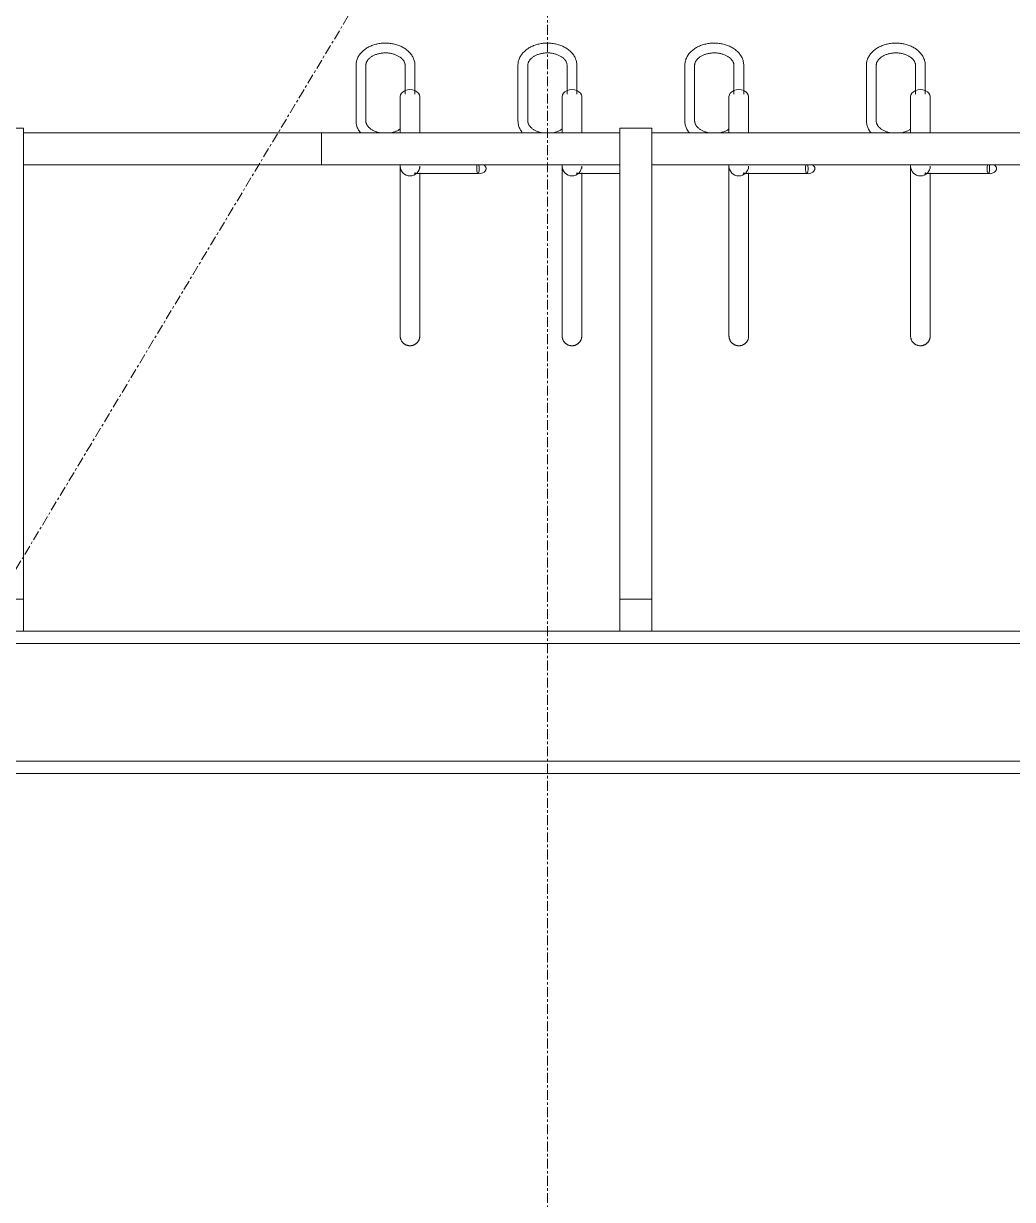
# Model space of a CAD drawing. Header units: inches. Extents: x 3268 to 7018, y 976 to 6708.
# Drawn here: x 4737.8 to 4788.2, y 3609.5 to 3669.3 of the extents above; entities that cross this region are included whole.
import ezdxf

# ---------------------------------------------------------------- set-up
doc = ezdxf.new("R2010")
doc.units = ezdxf.units.IN
doc.header["$MEASUREMENT"] = 0
doc.linetypes.add('Grid Line 1_2_', pattern=[0.875, 0.5, -0.125, 0.125, -0.125])
for name, color, linetype, lineweight in [('A-GENM', 13, 'Continuous', 9), ('A-WALL', 113, 'Continuous', 9), ('A-WALL-PATT', 111, 'Continuous', 15), ('I-WALL', 2, 'Continuous', 9), ('S-GRID', 1, 'Continuous', 9)]:
    doc.layers.add(name, color=color, linetype=linetype, lineweight=lineweight)
pattern_1 = [(0, (0, 0), (122.88, 30.72), [5.069, -87.091, 5.069, -87.091, -491.52]), (0, (0, 0), (122.88, 30.72), [-184.32, 5.069, -179.251, 5.069, -87.091, -215.04]), (0, (0, 0), (122.88, 30.72), [-460.8, 5.069, -56.371, 5.069, -148.531]), (120, (46.08, 15.36), (-88.0443, 91.0572), [5.069, -87.091, 5.069, -87.091, -491.52]), (120, (46.08, 15.36), (-88.0443, 91.0572), [-184.32, 5.069, -179.251, 5.069, -87.091, -215.04]), (120, (46.08, 15.36), (-88.0443, 91.0572), [-460.8, 5.069, -56.371, 5.069, -148.531]), (240, (61.44, 76.8), (-34.8357, -121.7772), [5.069, -87.091, 5.069, -87.091, -491.52]), (240, (61.44, 76.8), (-34.8357, -121.7772), [-184.32, 5.069, -179.251, 5.069, -87.091, -215.04]), (240, (61.44, 76.8), (-34.8357, -121.7772), [-460.8, 5.069, -56.371, 5.069, -148.531])]

# ---------------------------------------------------------------- blocks, each defined once
blk = doc.blocks.new('Bike File Wall - as Specified-6498784-Overall Retail Plan Opt 2')
at = {"layer": 'A-GENM'}
for p, q in [((4737.813, 3664.024), (4736.188, 3664.024)), ((4737.813, 3664.024), (4737.813, 3640.024)), ((4737.813, 3663.774), (4753, 3663.774)), ((4753, 3663.774), (4753, 3662.149)), ((4737.813, 3662.149), (4753, 3662.149)), ((4737.813, 3640.024), (4736.188, 3640.024)), ((4737.813, 3640.024), (4737.813, 3638.399)), ((4736.188, 3638.399), (4737.813, 3638.399))]:
    blk.add_line(p, q, dxfattribs=at)
blk = doc.blocks.new('Bike File Wall - as Specified-V152-Overall Retail Plan Opt 2')
at = {"layer": 'A-GENM'}
for p, q in [((4754.75, 3667.218), (4754.75, 3664.389)), ((4755.25, 3664.389), (4755.25, 3667.218)), ((4757.25, 3667.218), (4757.25, 3665.756)), ((4757.75, 3665.756), (4757.75, 3667.218)), ((4763, 3667.218), (4763, 3664.389)), ((4763.5, 3664.389), (4763.5, 3667.218)), ((4765.5, 3667.218), (4765.5, 3665.756)), ((4766, 3665.756), (4766, 3667.218)), ((4771.5, 3667.218), (4771.5, 3664.389)), ((4772, 3664.389), (4772, 3667.218)), ((4774, 3667.218), (4774, 3665.756)), ((4774.5, 3665.756), (4774.5, 3667.218)), ((4780.75, 3667.218), (4780.75, 3664.389)), ((4781.25, 3664.389), (4781.25, 3667.218)), ((4783.25, 3667.218), (4783.25, 3665.756)), ((4783.75, 3665.756), (4783.75, 3667.218)), ((4757, 3665.627), (4757, 3663.774)), ((4758, 3663.774), (4758, 3665.627)), ((4765.25, 3665.627), (4765.25, 3663.774)), ((4766.25, 3663.774), (4766.25, 3665.627)), ((4773.75, 3665.627), (4773.75, 3663.774)), ((4774.75, 3663.774), (4774.75, 3665.627)), ((4783, 3665.627), (4783, 3663.774)), ((4784, 3663.774), (4784, 3665.627)), ((4768.188, 3640.024), (4768.188, 3664.024)), ((4769.813, 3664.024), (4768.188, 3664.024)), ((4769.813, 3664.024), (4769.813, 3640.024)), ((4753, 3662.149), (4753, 3663.774)), ((4753, 3663.774), (4768.188, 3663.774)), ((4769.813, 3663.774), (4800.188, 3663.774)), ((4753, 3662.149), (4768.188, 3662.149)), ((4757, 3662.149), (4757, 3654.313)), ((4757.002, 3662.126), (4757.004, 3662.146)), ((4765.25, 3662.149), (4765.25, 3654.313)), ((4765.252, 3662.126), (4765.254, 3662.146)), ((4769.813, 3662.149), (4800.188, 3662.149)), ((4773.75, 3662.149), (4773.75, 3654.313)), ((4773.752, 3662.126), (4773.754, 3662.146)), ((4783, 3662.149), (4783, 3654.313)), ((4783.002, 3662.126), (4783.004, 3662.146)), ((4757.759, 3661.711), (4760.963, 3661.711)), ((4758, 3654.313), (4758, 3661.745)), ((4766.009, 3661.711), (4768.188, 3661.711)), ((4766.25, 3654.313), (4766.25, 3661.745)), ((4774.509, 3661.711), (4777.713, 3661.711)), ((4774.75, 3654.313), (4774.75, 3661.745)), ((4783.759, 3661.711), (4786.963, 3661.711)), ((4784, 3654.313), (4784, 3661.745)), ((4757, 3661.207), (4757, 3654.313)), ((4758, 3654.313), (4758, 3661.207)), ((4765.25, 3661.207), (4765.25, 3654.313)), ((4766.25, 3654.313), (4766.25, 3661.207)), ((4773.75, 3661.207), (4773.75, 3654.313)), ((4774.75, 3654.313), (4774.75, 3661.207)), ((4783, 3661.207), (4783, 3654.313)), ((4784, 3654.313), (4784, 3661.207)), ((4768.188, 3638.399), (4768.188, 3640.024)), ((4769.813, 3640.024), (4768.188, 3640.024)), ((4769.813, 3640.024), (4769.813, 3638.399)), ((4768.188, 3638.399), (4769.813, 3638.399))]:
    blk.add_line(p, q, dxfattribs=at)
at = {"layer": 'A-GENM', "flags": 128}
for points in [[(4757.75, 3667.218), (4757.749, 3667.267), (4757.745, 3667.317), (4757.738, 3667.366), (4757.728, 3667.414), (4757.716, 3667.462), (4757.701, 3667.51), (4757.683, 3667.556), (4757.663, 3667.602), (4757.641, 3667.647), (4757.616, 3667.69), (4757.589, 3667.733), (4757.56, 3667.774), (4757.529, 3667.814), (4757.496, 3667.853), (4757.462, 3667.891), (4757.425, 3667.927), (4757.387, 3667.962), (4757.347, 3667.995), (4757.306, 3668.027), (4757.263, 3668.058), (4757.219, 3668.087), (4757.173, 3668.115), (4757.126, 3668.141), (4757.078, 3668.166), (4757.029, 3668.189), (4756.979, 3668.211), (4756.928, 3668.231), (4756.876, 3668.25), (4756.823, 3668.267), (4756.77, 3668.283), (4756.715, 3668.297), (4756.66, 3668.309), (4756.605, 3668.32), (4756.549, 3668.329), (4756.493, 3668.337), (4756.437, 3668.343), (4756.38, 3668.348), (4756.323, 3668.35), (4756.266, 3668.352), (4756.209, 3668.351), (4756.152, 3668.349), (4756.095, 3668.346), (4756.038, 3668.34), (4755.982, 3668.334), (4755.926, 3668.325), (4755.87, 3668.315), (4755.815, 3668.304), (4755.76, 3668.29), (4755.706, 3668.276), (4755.653, 3668.259), (4755.601, 3668.242), (4755.549, 3668.222), (4755.499, 3668.201), (4755.449, 3668.179), (4755.4, 3668.155), (4755.353, 3668.129), (4755.307, 3668.102), (4755.262, 3668.074), (4755.218, 3668.044), (4755.176, 3668.013), (4755.135, 3667.98), (4755.096, 3667.946), (4755.059, 3667.91), (4755.023, 3667.874), (4754.989, 3667.835), (4754.957, 3667.796), (4754.927, 3667.755), (4754.899, 3667.713), (4754.873, 3667.67), (4754.849, 3667.626), (4754.828, 3667.581), (4754.809, 3667.535), (4754.793, 3667.488), (4754.779, 3667.44), (4754.768, 3667.392), (4754.759, 3667.343), (4754.754, 3667.294), (4754.751, 3667.245), (4754.75, 3667.218)], [(4766, 3667.218), (4765.999, 3667.267), (4765.995, 3667.317), (4765.988, 3667.366), (4765.978, 3667.414), (4765.966, 3667.462), (4765.951, 3667.51), (4765.933, 3667.556), (4765.913, 3667.602), (4765.891, 3667.647), (4765.866, 3667.69), (4765.839, 3667.733), (4765.81, 3667.774), (4765.779, 3667.814), (4765.746, 3667.853), (4765.712, 3667.891), (4765.675, 3667.927), (4765.637, 3667.962), (4765.597, 3667.995), (4765.556, 3668.027), (4765.513, 3668.058), (4765.469, 3668.087), (4765.423, 3668.115), (4765.376, 3668.141), (4765.328, 3668.166), (4765.279, 3668.189), (4765.229, 3668.211), (4765.178, 3668.231), (4765.126, 3668.25), (4765.073, 3668.267), (4765.02, 3668.283), (4764.965, 3668.297), (4764.91, 3668.309), (4764.855, 3668.32), (4764.799, 3668.329), (4764.743, 3668.337), (4764.687, 3668.343), (4764.63, 3668.348), (4764.573, 3668.35), (4764.516, 3668.352), (4764.459, 3668.351), (4764.402, 3668.349), (4764.345, 3668.346), (4764.288, 3668.34), (4764.232, 3668.334), (4764.176, 3668.325), (4764.12, 3668.315), (4764.065, 3668.304), (4764.01, 3668.29), (4763.956, 3668.276), (4763.903, 3668.259), (4763.851, 3668.242), (4763.799, 3668.222), (4763.749, 3668.201), (4763.699, 3668.179), (4763.65, 3668.155), (4763.603, 3668.129), (4763.557, 3668.102), (4763.512, 3668.074), (4763.468, 3668.044), (4763.426, 3668.013), (4763.385, 3667.98), (4763.346, 3667.946), (4763.309, 3667.91), (4763.273, 3667.874), (4763.239, 3667.835), (4763.207, 3667.796), (4763.177, 3667.755), (4763.149, 3667.713), (4763.123, 3667.67), (4763.099, 3667.626), (4763.078, 3667.581), (4763.059, 3667.535), (4763.043, 3667.488), (4763.029, 3667.44), (4763.018, 3667.392), (4763.009, 3667.343), (4763.004, 3667.294), (4763.001, 3667.245), (4763, 3667.218)], [(4774.5, 3667.218), (4774.499, 3667.267), (4774.495, 3667.317), (4774.488, 3667.366), (4774.478, 3667.414), (4774.466, 3667.462), (4774.451, 3667.51), (4774.433, 3667.556), (4774.413, 3667.602), (4774.391, 3667.647), (4774.366, 3667.69), (4774.339, 3667.733), (4774.31, 3667.774), (4774.279, 3667.814), (4774.246, 3667.853), (4774.212, 3667.891), (4774.175, 3667.927), (4774.137, 3667.962), (4774.097, 3667.995), (4774.056, 3668.027), (4774.013, 3668.058), (4773.969, 3668.087), (4773.923, 3668.115), (4773.876, 3668.141), (4773.828, 3668.166), (4773.779, 3668.189), (4773.729, 3668.211), (4773.678, 3668.231), (4773.626, 3668.25), (4773.573, 3668.267), (4773.52, 3668.283), (4773.465, 3668.297), (4773.41, 3668.309), (4773.355, 3668.32), (4773.299, 3668.329), (4773.243, 3668.337), (4773.187, 3668.343), (4773.13, 3668.348), (4773.073, 3668.35), (4773.016, 3668.352), (4772.959, 3668.351), (4772.902, 3668.349), (4772.845, 3668.346), (4772.788, 3668.34), (4772.732, 3668.334), (4772.676, 3668.325), (4772.62, 3668.315), (4772.565, 3668.304), (4772.51, 3668.29), (4772.456, 3668.276), (4772.403, 3668.259), (4772.351, 3668.242), (4772.299, 3668.222), (4772.249, 3668.201), (4772.199, 3668.179), (4772.15, 3668.155), (4772.103, 3668.129), (4772.057, 3668.102), (4772.012, 3668.074), (4771.968, 3668.044), (4771.926, 3668.013), (4771.885, 3667.98), (4771.846, 3667.946), (4771.809, 3667.91), (4771.773, 3667.874), (4771.739, 3667.835), (4771.707, 3667.796), (4771.677, 3667.755), (4771.649, 3667.713), (4771.623, 3667.67), (4771.599, 3667.626), (4771.578, 3667.581), (4771.559, 3667.535), (4771.543, 3667.488), (4771.529, 3667.44), (4771.518, 3667.392), (4771.509, 3667.343), (4771.504, 3667.294), (4771.501, 3667.245), (4771.5, 3667.218)], [(4783.75, 3667.218), (4783.749, 3667.267), (4783.745, 3667.317), (4783.738, 3667.366), (4783.728, 3667.414), (4783.716, 3667.462), (4783.701, 3667.51), (4783.683, 3667.556), (4783.663, 3667.602), (4783.641, 3667.647), (4783.616, 3667.69), (4783.589, 3667.733), (4783.56, 3667.774), (4783.529, 3667.814), (4783.496, 3667.853), (4783.462, 3667.891), (4783.425, 3667.927), (4783.387, 3667.962), (4783.347, 3667.995), (4783.306, 3668.027), (4783.263, 3668.058), (4783.219, 3668.087), (4783.173, 3668.115), (4783.126, 3668.141), (4783.078, 3668.166), (4783.029, 3668.189), (4782.979, 3668.211), (4782.928, 3668.231), (4782.876, 3668.25), (4782.823, 3668.267), (4782.77, 3668.283), (4782.715, 3668.297), (4782.66, 3668.309), (4782.605, 3668.32), (4782.549, 3668.329), (4782.493, 3668.337), (4782.437, 3668.343), (4782.38, 3668.348), (4782.323, 3668.35), (4782.266, 3668.352), (4782.209, 3668.351), (4782.152, 3668.349), (4782.095, 3668.346), (4782.038, 3668.34), (4781.982, 3668.334), (4781.926, 3668.325), (4781.87, 3668.315), (4781.815, 3668.304), (4781.76, 3668.29), (4781.706, 3668.276), (4781.653, 3668.259), (4781.601, 3668.242), (4781.549, 3668.222), (4781.499, 3668.201), (4781.449, 3668.179), (4781.4, 3668.155), (4781.353, 3668.129), (4781.307, 3668.102), (4781.262, 3668.074), (4781.218, 3668.044), (4781.176, 3668.013), (4781.135, 3667.98), (4781.096, 3667.946), (4781.059, 3667.91), (4781.023, 3667.874), (4780.989, 3667.835), (4780.957, 3667.796), (4780.927, 3667.755), (4780.899, 3667.713), (4780.873, 3667.67), (4780.849, 3667.626), (4780.828, 3667.581), (4780.809, 3667.535), (4780.793, 3667.488), (4780.779, 3667.44), (4780.768, 3667.392), (4780.759, 3667.343), (4780.754, 3667.294), (4780.751, 3667.245), (4780.75, 3667.218)], [(4755.25, 3667.218), (4755.251, 3667.239), (4755.253, 3667.26), (4755.256, 3667.282), (4755.26, 3667.303), (4755.266, 3667.325), (4755.272, 3667.346), (4755.281, 3667.368), (4755.29, 3667.39), (4755.301, 3667.412), (4755.314, 3667.434), (4755.328, 3667.456), (4755.343, 3667.478), (4755.36, 3667.5), (4755.378, 3667.521), (4755.398, 3667.543), (4755.42, 3667.564), (4755.443, 3667.585), (4755.467, 3667.606), (4755.494, 3667.626), (4755.521, 3667.646), (4755.55, 3667.665), (4755.58, 3667.683), (4755.612, 3667.701), (4755.644, 3667.718), (4755.678, 3667.734), (4755.713, 3667.749), (4755.75, 3667.763), (4755.787, 3667.777), (4755.825, 3667.789), (4755.864, 3667.801), (4755.903, 3667.811), (4755.944, 3667.82), (4755.985, 3667.828), (4756.026, 3667.835), (4756.068, 3667.841), (4756.11, 3667.845), (4756.153, 3667.849), (4756.196, 3667.851), (4756.239, 3667.852), (4756.282, 3667.851), (4756.325, 3667.85), (4756.367, 3667.847), (4756.41, 3667.843), (4756.452, 3667.838), (4756.494, 3667.832), (4756.535, 3667.824), (4756.576, 3667.816), (4756.616, 3667.806), (4756.655, 3667.795), (4756.694, 3667.784), (4756.731, 3667.771), (4756.768, 3667.757), (4756.804, 3667.742), (4756.838, 3667.727), (4756.872, 3667.71), (4756.904, 3667.693), (4756.935, 3667.675), (4756.964, 3667.656), (4756.993, 3667.637), (4757.019, 3667.617), (4757.045, 3667.597), (4757.069, 3667.576), (4757.091, 3667.555), (4757.112, 3667.533), (4757.131, 3667.511), (4757.149, 3667.49), (4757.165, 3667.468), (4757.18, 3667.446), (4757.193, 3667.424), (4757.205, 3667.402), (4757.215, 3667.38), (4757.224, 3667.358), (4757.232, 3667.336), (4757.238, 3667.315), (4757.243, 3667.293), (4757.246, 3667.272), (4757.249, 3667.25), (4757.25, 3667.229), (4757.25, 3667.218)], [(4763.5, 3667.218), (4763.501, 3667.239), (4763.503, 3667.26), (4763.506, 3667.282), (4763.51, 3667.303), (4763.516, 3667.325), (4763.522, 3667.346), (4763.531, 3667.368), (4763.54, 3667.39), (4763.551, 3667.412), (4763.564, 3667.434), (4763.578, 3667.456), (4763.593, 3667.478), (4763.61, 3667.5), (4763.628, 3667.521), (4763.648, 3667.543), (4763.67, 3667.564), (4763.693, 3667.585), (4763.717, 3667.606), (4763.744, 3667.626), (4763.771, 3667.646), (4763.8, 3667.665), (4763.83, 3667.683), (4763.862, 3667.701), (4763.894, 3667.718), (4763.928, 3667.734), (4763.963, 3667.749), (4764, 3667.763), (4764.037, 3667.777), (4764.075, 3667.789), (4764.114, 3667.801), (4764.153, 3667.811), (4764.194, 3667.82), (4764.235, 3667.828), (4764.276, 3667.835), (4764.318, 3667.841), (4764.36, 3667.845), (4764.403, 3667.849), (4764.446, 3667.851), (4764.489, 3667.852), (4764.532, 3667.851), (4764.575, 3667.85), (4764.617, 3667.847), (4764.66, 3667.843), (4764.702, 3667.838), (4764.744, 3667.832), (4764.785, 3667.824), (4764.826, 3667.816), (4764.866, 3667.806), (4764.905, 3667.795), (4764.944, 3667.784), (4764.981, 3667.771), (4765.018, 3667.757), (4765.054, 3667.742), (4765.088, 3667.727), (4765.122, 3667.71), (4765.154, 3667.693), (4765.185, 3667.675), (4765.214, 3667.656), (4765.243, 3667.637), (4765.269, 3667.617), (4765.295, 3667.597), (4765.319, 3667.576), (4765.341, 3667.555), (4765.362, 3667.533), (4765.381, 3667.511), (4765.399, 3667.49), (4765.415, 3667.468), (4765.43, 3667.446), (4765.443, 3667.424), (4765.455, 3667.402), (4765.465, 3667.38), (4765.474, 3667.358), (4765.482, 3667.336), (4765.488, 3667.315), (4765.493, 3667.293), (4765.496, 3667.272), (4765.499, 3667.25), (4765.5, 3667.229), (4765.5, 3667.218)], [(4772, 3667.218), (4772.001, 3667.239), (4772.003, 3667.26), (4772.006, 3667.282), (4772.01, 3667.303), (4772.016, 3667.325), (4772.022, 3667.346), (4772.031, 3667.368), (4772.04, 3667.39), (4772.051, 3667.412), (4772.064, 3667.434), (4772.078, 3667.456), (4772.093, 3667.478), (4772.11, 3667.5), (4772.128, 3667.521), (4772.148, 3667.543), (4772.17, 3667.564), (4772.193, 3667.585), (4772.217, 3667.606), (4772.244, 3667.626), (4772.271, 3667.646), (4772.3, 3667.665), (4772.33, 3667.683), (4772.362, 3667.701), (4772.394, 3667.718), (4772.428, 3667.734), (4772.463, 3667.749), (4772.5, 3667.763), (4772.537, 3667.777), (4772.575, 3667.789), (4772.614, 3667.801), (4772.653, 3667.811), (4772.694, 3667.82), (4772.735, 3667.828), (4772.776, 3667.835), (4772.818, 3667.841), (4772.86, 3667.845), (4772.903, 3667.849), (4772.946, 3667.851), (4772.989, 3667.852), (4773.032, 3667.851), (4773.075, 3667.85), (4773.117, 3667.847), (4773.16, 3667.843), (4773.202, 3667.838), (4773.244, 3667.832), (4773.285, 3667.824), (4773.326, 3667.816), (4773.366, 3667.806), (4773.405, 3667.795), (4773.444, 3667.784), (4773.481, 3667.771), (4773.518, 3667.757), (4773.554, 3667.742), (4773.588, 3667.727), (4773.622, 3667.71), (4773.654, 3667.693), (4773.685, 3667.675), (4773.714, 3667.656), (4773.743, 3667.637), (4773.769, 3667.617), (4773.795, 3667.597), (4773.819, 3667.576), (4773.841, 3667.555), (4773.862, 3667.533), (4773.881, 3667.511), (4773.899, 3667.49), (4773.915, 3667.468), (4773.93, 3667.446), (4773.943, 3667.424), (4773.955, 3667.402), (4773.965, 3667.38), (4773.974, 3667.358), (4773.982, 3667.336), (4773.988, 3667.315), (4773.993, 3667.293), (4773.996, 3667.272), (4773.999, 3667.25), (4774, 3667.229), (4774, 3667.218)], [(4781.25, 3667.218), (4781.251, 3667.239), (4781.253, 3667.26), (4781.256, 3667.282), (4781.26, 3667.303), (4781.266, 3667.325), (4781.272, 3667.346), (4781.281, 3667.368), (4781.29, 3667.39), (4781.301, 3667.412), (4781.314, 3667.434), (4781.328, 3667.456), (4781.343, 3667.478), (4781.36, 3667.5), (4781.378, 3667.521), (4781.398, 3667.543), (4781.42, 3667.564), (4781.443, 3667.585), (4781.467, 3667.606), (4781.494, 3667.626), (4781.521, 3667.646), (4781.55, 3667.665), (4781.58, 3667.683), (4781.612, 3667.701), (4781.644, 3667.718), (4781.678, 3667.734), (4781.713, 3667.749), (4781.75, 3667.763), (4781.787, 3667.777), (4781.825, 3667.789), (4781.864, 3667.801), (4781.903, 3667.811), (4781.944, 3667.82), (4781.985, 3667.828), (4782.026, 3667.835), (4782.068, 3667.841), (4782.11, 3667.845), (4782.153, 3667.849), (4782.196, 3667.851), (4782.239, 3667.852), (4782.282, 3667.851), (4782.325, 3667.85), (4782.367, 3667.847), (4782.41, 3667.843), (4782.452, 3667.838), (4782.494, 3667.832), (4782.535, 3667.824), (4782.576, 3667.816), (4782.616, 3667.806), (4782.655, 3667.795), (4782.694, 3667.784), (4782.731, 3667.771), (4782.768, 3667.757), (4782.804, 3667.742), (4782.838, 3667.727), (4782.872, 3667.71), (4782.904, 3667.693), (4782.935, 3667.675), (4782.964, 3667.656), (4782.993, 3667.637), (4783.019, 3667.617), (4783.045, 3667.597), (4783.069, 3667.576), (4783.091, 3667.555), (4783.112, 3667.533), (4783.131, 3667.511), (4783.149, 3667.49), (4783.165, 3667.468), (4783.18, 3667.446), (4783.193, 3667.424), (4783.205, 3667.402), (4783.215, 3667.38), (4783.224, 3667.358), (4783.232, 3667.336), (4783.238, 3667.315), (4783.243, 3667.293), (4783.246, 3667.272), (4783.249, 3667.25), (4783.25, 3667.229), (4783.25, 3667.218)], [(4754.75, 3664.389), (4754.752, 3664.34), (4754.756, 3664.291), (4754.763, 3664.242), (4754.773, 3664.193), (4754.785, 3664.145), (4754.8, 3664.098), (4754.817, 3664.051), (4754.837, 3664.005), (4754.86, 3663.961), (4754.884, 3663.917), (4754.911, 3663.874), (4754.94, 3663.833), (4754.971, 3663.793)], [(4756.007, 3663.775), (4755.966, 3663.783), (4755.925, 3663.791), (4755.885, 3663.801), (4755.846, 3663.812), (4755.807, 3663.824), (4755.769, 3663.836), (4755.733, 3663.85), (4755.697, 3663.865), (4755.663, 3663.881), (4755.629, 3663.897), (4755.597, 3663.914), (4755.566, 3663.932), (4755.536, 3663.951), (4755.508, 3663.97), (4755.481, 3663.99), (4755.456, 3664.011), (4755.432, 3664.031), (4755.41, 3664.053), (4755.389, 3664.074), (4755.37, 3664.096), (4755.352, 3664.118), (4755.336, 3664.14), (4755.321, 3664.162), (4755.308, 3664.184), (4755.296, 3664.206), (4755.286, 3664.228), (4755.277, 3664.249), (4755.269, 3664.271), (4755.263, 3664.293), (4755.258, 3664.314), (4755.254, 3664.335), (4755.252, 3664.357), (4755.251, 3664.378), (4755.25, 3664.389)], [(4757.007, 3663.981), (4756.98, 3663.961), (4756.951, 3663.942), (4756.921, 3663.924), (4756.889, 3663.906), (4756.856, 3663.889), (4756.822, 3663.873), (4756.787, 3663.858), (4756.751, 3663.844), (4756.714, 3663.83), (4756.676, 3663.818), (4756.637, 3663.807), (4756.597, 3663.796), (4756.557, 3663.787), (4756.516, 3663.779), (4756.474, 3663.772)], [(4763, 3664.389), (4763.002, 3664.34), (4763.006, 3664.291), (4763.013, 3664.242), (4763.023, 3664.193), (4763.035, 3664.145), (4763.05, 3664.098), (4763.067, 3664.051), (4763.087, 3664.005), (4763.11, 3663.961), (4763.134, 3663.917), (4763.161, 3663.874), (4763.19, 3663.833), (4763.221, 3663.793)], [(4764.257, 3663.775), (4764.216, 3663.783), (4764.175, 3663.791), (4764.135, 3663.801), (4764.096, 3663.812), (4764.057, 3663.824), (4764.019, 3663.836), (4763.983, 3663.85), (4763.947, 3663.865), (4763.913, 3663.881), (4763.879, 3663.897), (4763.847, 3663.914), (4763.816, 3663.932), (4763.786, 3663.951), (4763.758, 3663.97), (4763.731, 3663.99), (4763.706, 3664.011), (4763.682, 3664.031), (4763.66, 3664.053), (4763.639, 3664.074), (4763.62, 3664.096), (4763.602, 3664.118), (4763.586, 3664.14), (4763.571, 3664.162), (4763.558, 3664.184), (4763.546, 3664.206), (4763.536, 3664.228), (4763.527, 3664.249), (4763.519, 3664.271), (4763.513, 3664.293), (4763.508, 3664.314), (4763.504, 3664.335), (4763.502, 3664.357), (4763.501, 3664.378), (4763.5, 3664.389)], [(4765.257, 3663.981), (4765.23, 3663.961), (4765.201, 3663.942), (4765.171, 3663.924), (4765.139, 3663.906), (4765.106, 3663.889), (4765.072, 3663.873), (4765.037, 3663.858), (4765.001, 3663.844), (4764.964, 3663.83), (4764.926, 3663.818), (4764.887, 3663.807), (4764.847, 3663.796), (4764.807, 3663.787), (4764.766, 3663.779), (4764.724, 3663.772)], [(4771.5, 3664.389), (4771.502, 3664.34), (4771.506, 3664.291), (4771.513, 3664.242), (4771.523, 3664.193), (4771.535, 3664.145), (4771.55, 3664.098), (4771.567, 3664.051), (4771.587, 3664.005), (4771.61, 3663.961), (4771.634, 3663.917), (4771.661, 3663.874), (4771.69, 3663.833), (4771.721, 3663.793)], [(4772.757, 3663.775), (4772.716, 3663.783), (4772.675, 3663.791), (4772.635, 3663.801), (4772.596, 3663.812), (4772.557, 3663.824), (4772.519, 3663.836), (4772.483, 3663.85), (4772.447, 3663.865), (4772.413, 3663.881), (4772.379, 3663.897), (4772.347, 3663.914), (4772.316, 3663.932), (4772.286, 3663.951), (4772.258, 3663.97), (4772.231, 3663.99), (4772.206, 3664.011), (4772.182, 3664.031), (4772.16, 3664.053), (4772.139, 3664.074), (4772.12, 3664.096), (4772.102, 3664.118), (4772.086, 3664.14), (4772.071, 3664.162), (4772.058, 3664.184), (4772.046, 3664.206), (4772.036, 3664.228), (4772.027, 3664.249), (4772.019, 3664.271), (4772.013, 3664.293), (4772.008, 3664.314), (4772.004, 3664.335), (4772.002, 3664.357), (4772.001, 3664.378), (4772, 3664.389)], [(4773.757, 3663.981), (4773.73, 3663.961), (4773.701, 3663.942), (4773.671, 3663.924), (4773.639, 3663.906), (4773.606, 3663.889), (4773.572, 3663.873), (4773.537, 3663.858), (4773.501, 3663.844), (4773.464, 3663.83), (4773.426, 3663.818), (4773.387, 3663.807), (4773.347, 3663.796), (4773.307, 3663.787), (4773.266, 3663.779), (4773.224, 3663.772)], [(4780.75, 3664.389), (4780.752, 3664.34), (4780.756, 3664.291), (4780.763, 3664.242), (4780.773, 3664.193), (4780.785, 3664.145), (4780.8, 3664.098), (4780.817, 3664.051), (4780.837, 3664.005), (4780.86, 3663.961), (4780.884, 3663.917), (4780.911, 3663.874), (4780.94, 3663.833), (4780.971, 3663.793)], [(4782.007, 3663.775), (4781.966, 3663.783), (4781.925, 3663.791), (4781.885, 3663.801), (4781.846, 3663.812), (4781.807, 3663.824), (4781.769, 3663.836), (4781.733, 3663.85), (4781.697, 3663.865), (4781.663, 3663.881), (4781.629, 3663.897), (4781.597, 3663.914), (4781.566, 3663.932), (4781.536, 3663.951), (4781.508, 3663.97), (4781.481, 3663.99), (4781.456, 3664.011), (4781.432, 3664.031), (4781.41, 3664.053), (4781.389, 3664.074), (4781.37, 3664.096), (4781.352, 3664.118), (4781.336, 3664.14), (4781.321, 3664.162), (4781.308, 3664.184), (4781.296, 3664.206), (4781.286, 3664.228), (4781.277, 3664.249), (4781.269, 3664.271), (4781.263, 3664.293), (4781.258, 3664.314), (4781.254, 3664.335), (4781.252, 3664.357), (4781.251, 3664.378), (4781.25, 3664.389)], [(4783.007, 3663.981), (4782.98, 3663.961), (4782.951, 3663.942), (4782.921, 3663.924), (4782.889, 3663.906), (4782.856, 3663.889), (4782.822, 3663.873), (4782.787, 3663.858), (4782.751, 3663.844), (4782.714, 3663.83), (4782.676, 3663.818), (4782.637, 3663.807), (4782.597, 3663.796), (4782.557, 3663.787), (4782.516, 3663.779), (4782.474, 3663.772)], [(4761.27, 3662.145), (4761.293, 3662.125), (4761.311, 3662.106), (4761.325, 3662.088), (4761.336, 3662.073), (4761.345, 3662.059), (4761.352, 3662.046), (4761.358, 3662.035), (4761.362, 3662.025), (4761.366, 3662.017), (4761.369, 3662.009), (4761.371, 3662.002), (4761.373, 3661.997), (4761.375, 3661.991), (4761.376, 3661.987), (4761.377, 3661.983), (4761.378, 3661.979), (4761.379, 3661.976), (4761.379, 3661.973), (4761.38, 3661.971), (4761.38, 3661.969), (4761.38, 3661.968), (4761.381, 3661.966), (4761.381, 3661.965), (4761.381, 3661.964), (4761.381, 3661.963), (4761.381, 3661.963), (4761.381, 3661.962), (4761.381, 3661.962)], [(4778.02, 3662.145), (4778.043, 3662.125), (4778.061, 3662.106), (4778.075, 3662.088), (4778.086, 3662.073), (4778.095, 3662.059), (4778.102, 3662.046), (4778.108, 3662.035), (4778.112, 3662.025), (4778.116, 3662.017), (4778.119, 3662.009), (4778.121, 3662.002), (4778.123, 3661.997), (4778.125, 3661.991), (4778.126, 3661.987), (4778.127, 3661.983), (4778.128, 3661.979), (4778.129, 3661.976), (4778.129, 3661.973), (4778.13, 3661.971), (4778.13, 3661.969), (4778.13, 3661.968), (4778.131, 3661.966), (4778.131, 3661.965), (4778.131, 3661.964), (4778.131, 3661.963), (4778.131, 3661.963), (4778.131, 3661.962), (4778.131, 3661.962)], [(4787.27, 3662.145), (4787.293, 3662.125), (4787.311, 3662.106), (4787.325, 3662.088), (4787.336, 3662.073), (4787.345, 3662.059), (4787.352, 3662.046), (4787.358, 3662.035), (4787.362, 3662.025), (4787.366, 3662.017), (4787.369, 3662.009), (4787.371, 3662.002), (4787.373, 3661.997), (4787.375, 3661.991), (4787.376, 3661.987), (4787.377, 3661.983), (4787.378, 3661.979), (4787.379, 3661.976), (4787.379, 3661.973), (4787.38, 3661.971), (4787.38, 3661.969), (4787.38, 3661.968), (4787.381, 3661.966), (4787.381, 3661.965), (4787.381, 3661.964), (4787.381, 3661.963), (4787.381, 3661.963), (4787.381, 3661.962), (4787.381, 3661.962)], [(4757, 3661.207), (4757, 3661.291), (4757, 3661.37), (4757, 3661.446), (4757, 3661.518), (4757, 3661.587), (4757, 3661.651), (4757, 3661.711), (4757, 3661.767), (4757, 3661.819), (4757, 3661.866), (4757, 3661.909), (4757, 3661.947), (4757, 3661.981), (4757, 3662.01), (4757, 3662.035)], [(4758, 3662.026), (4758, 3662), (4758, 3661.969)], [(4758, 3661.747), (4758, 3661.69), (4758, 3661.628), (4758, 3661.562), (4758, 3661.492), (4758, 3661.419), (4758, 3661.341), (4758, 3661.261), (4758, 3661.207)], [(4760.958, 3661.712), (4761.009, 3661.702), (4761.062, 3661.699), (4761.115, 3661.705), (4761.163, 3661.718), (4761.206, 3661.735), (4761.241, 3661.756), (4761.27, 3661.777), (4761.293, 3661.797), (4761.311, 3661.816), (4761.325, 3661.834), (4761.336, 3661.849), (4761.345, 3661.863), (4761.352, 3661.876), (4761.358, 3661.887), (4761.362, 3661.897), (4761.366, 3661.905), (4761.369, 3661.913), (4761.371, 3661.92), (4761.373, 3661.926), (4761.375, 3661.931), (4761.376, 3661.935), (4761.377, 3661.939), (4761.378, 3661.943), (4761.379, 3661.946), (4761.379, 3661.949), (4761.38, 3661.951), (4761.38, 3661.953), (4761.38, 3661.955), (4761.381, 3661.956), (4761.381, 3661.957), (4761.381, 3661.958), (4761.381, 3661.959), (4761.381, 3661.96), (4761.381, 3661.96), (4761.381, 3661.96)], [(4765.25, 3661.207), (4765.25, 3661.291), (4765.25, 3661.37), (4765.25, 3661.446), (4765.25, 3661.518), (4765.25, 3661.587), (4765.25, 3661.651), (4765.25, 3661.711), (4765.25, 3661.767), (4765.25, 3661.819), (4765.25, 3661.866), (4765.25, 3661.909), (4765.25, 3661.947), (4765.25, 3661.981), (4765.25, 3662.01), (4765.25, 3662.035)], [(4766.25, 3662.026), (4766.25, 3662), (4766.25, 3661.969)], [(4766.25, 3661.747), (4766.25, 3661.69), (4766.25, 3661.628), (4766.25, 3661.562), (4766.25, 3661.492), (4766.25, 3661.419), (4766.25, 3661.341), (4766.25, 3661.261), (4766.25, 3661.207)], [(4773.75, 3661.207), (4773.75, 3661.291), (4773.75, 3661.37), (4773.75, 3661.446), (4773.75, 3661.518), (4773.75, 3661.587), (4773.75, 3661.651), (4773.75, 3661.711), (4773.75, 3661.767), (4773.75, 3661.819), (4773.75, 3661.866), (4773.75, 3661.909), (4773.75, 3661.947), (4773.75, 3661.981), (4773.75, 3662.01), (4773.75, 3662.035)], [(4774.75, 3662.026), (4774.75, 3662), (4774.75, 3661.969)], [(4774.75, 3661.747), (4774.75, 3661.69), (4774.75, 3661.628), (4774.75, 3661.562), (4774.75, 3661.492), (4774.75, 3661.419), (4774.75, 3661.341), (4774.75, 3661.261), (4774.75, 3661.207)], [(4777.708, 3661.712), (4777.759, 3661.702), (4777.812, 3661.699), (4777.865, 3661.705), (4777.913, 3661.718), (4777.956, 3661.735), (4777.991, 3661.756), (4778.02, 3661.777), (4778.043, 3661.797), (4778.061, 3661.816), (4778.075, 3661.834), (4778.086, 3661.849), (4778.095, 3661.863), (4778.102, 3661.876), (4778.108, 3661.887), (4778.112, 3661.897), (4778.116, 3661.905), (4778.119, 3661.913), (4778.121, 3661.92), (4778.123, 3661.926), (4778.125, 3661.931), (4778.126, 3661.935), (4778.127, 3661.939), (4778.128, 3661.943), (4778.129, 3661.946), (4778.129, 3661.949), (4778.13, 3661.951), (4778.13, 3661.953), (4778.13, 3661.955), (4778.131, 3661.956), (4778.131, 3661.957), (4778.131, 3661.958), (4778.131, 3661.959), (4778.131, 3661.96), (4778.131, 3661.96), (4778.131, 3661.96)], [(4783, 3661.207), (4783, 3661.291), (4783, 3661.37), (4783, 3661.446), (4783, 3661.518), (4783, 3661.587), (4783, 3661.651), (4783, 3661.711), (4783, 3661.767), (4783, 3661.819), (4783, 3661.866), (4783, 3661.909), (4783, 3661.947), (4783, 3661.981), (4783, 3662.01), (4783, 3662.035)], [(4784, 3662.026), (4784, 3662), (4784, 3661.969)], [(4784, 3661.747), (4784, 3661.69), (4784, 3661.628), (4784, 3661.562), (4784, 3661.492), (4784, 3661.419), (4784, 3661.341), (4784, 3661.261), (4784, 3661.207)], [(4786.958, 3661.712), (4787.009, 3661.702), (4787.062, 3661.699), (4787.115, 3661.705), (4787.163, 3661.718), (4787.206, 3661.735), (4787.241, 3661.756), (4787.27, 3661.777), (4787.293, 3661.797), (4787.311, 3661.816), (4787.325, 3661.834), (4787.336, 3661.849), (4787.345, 3661.863), (4787.352, 3661.876), (4787.358, 3661.887), (4787.362, 3661.897), (4787.366, 3661.905), (4787.369, 3661.913), (4787.371, 3661.92), (4787.373, 3661.926), (4787.375, 3661.931), (4787.376, 3661.935), (4787.377, 3661.939), (4787.378, 3661.943), (4787.379, 3661.946), (4787.379, 3661.949), (4787.38, 3661.951), (4787.38, 3661.953), (4787.38, 3661.955), (4787.381, 3661.956), (4787.381, 3661.957), (4787.381, 3661.958), (4787.381, 3661.959), (4787.381, 3661.96), (4787.381, 3661.96), (4787.381, 3661.96)], [(4757, 3654.313), (4757, 3654.23), (4757, 3654.15), (4757, 3654.074), (4757, 3654.002), (4757, 3653.934), (4757, 3653.87), (4757, 3653.809), (4757, 3653.754), (4757, 3653.702), (4757, 3653.654), (4757, 3653.612), (4757, 3653.573), (4757, 3653.539), (4757, 3653.51), (4757, 3653.486), (4757, 3653.466), (4757, 3653.451), (4757, 3653.441), (4757, 3653.435), (4757, 3653.434)], [(4757, 3653.434), (4757, 3653.437), (4757, 3653.444), (4757, 3653.456), (4757, 3653.473), (4757, 3653.494), (4757, 3653.52), (4757, 3653.551), (4757, 3653.587), (4757, 3653.627), (4757, 3653.671), (4757, 3653.72), (4757, 3653.773), (4757, 3653.831), (4757, 3653.893), (4757, 3653.958), (4757, 3654.028), (4757, 3654.102), (4757, 3654.179), (4757, 3654.26), (4757, 3654.313)], [(4758, 3654.313), (4758, 3654.23), (4758, 3654.15), (4758, 3654.074), (4758, 3654.002), (4758, 3653.934), (4758, 3653.87), (4758, 3653.809), (4758, 3653.754), (4758, 3653.702), (4758, 3653.654), (4758, 3653.612), (4758, 3653.573), (4758, 3653.539), (4758, 3653.51), (4758, 3653.486), (4758, 3653.466), (4758, 3653.451), (4758, 3653.441), (4758, 3653.435), (4758, 3653.434)], [(4758, 3653.434), (4758, 3653.437), (4758, 3653.444), (4758, 3653.456), (4758, 3653.473), (4758, 3653.494), (4758, 3653.52), (4758, 3653.551), (4758, 3653.587), (4758, 3653.627), (4758, 3653.671), (4758, 3653.72), (4758, 3653.773), (4758, 3653.831), (4758, 3653.893), (4758, 3653.958), (4758, 3654.028), (4758, 3654.102), (4758, 3654.179), (4758, 3654.26), (4758, 3654.313)], [(4765.25, 3654.313), (4765.25, 3654.23), (4765.25, 3654.15), (4765.25, 3654.074), (4765.25, 3654.002), (4765.25, 3653.934), (4765.25, 3653.87), (4765.25, 3653.809), (4765.25, 3653.754), (4765.25, 3653.702), (4765.25, 3653.654), (4765.25, 3653.612), (4765.25, 3653.573), (4765.25, 3653.539), (4765.25, 3653.51), (4765.25, 3653.486), (4765.25, 3653.466), (4765.25, 3653.451), (4765.25, 3653.441), (4765.25, 3653.435), (4765.25, 3653.434)], [(4765.25, 3653.434), (4765.25, 3653.437), (4765.25, 3653.444), (4765.25, 3653.456), (4765.25, 3653.473), (4765.25, 3653.494), (4765.25, 3653.52), (4765.25, 3653.551), (4765.25, 3653.587), (4765.25, 3653.627), (4765.25, 3653.671), (4765.25, 3653.72), (4765.25, 3653.773), (4765.25, 3653.831), (4765.25, 3653.893), (4765.25, 3653.958), (4765.25, 3654.028), (4765.25, 3654.102), (4765.25, 3654.179), (4765.25, 3654.26), (4765.25, 3654.313)], [(4766.25, 3654.313), (4766.25, 3654.23), (4766.25, 3654.15), (4766.25, 3654.074), (4766.25, 3654.002), (4766.25, 3653.934), (4766.25, 3653.87), (4766.25, 3653.809), (4766.25, 3653.754), (4766.25, 3653.702), (4766.25, 3653.654), (4766.25, 3653.612), (4766.25, 3653.573), (4766.25, 3653.539), (4766.25, 3653.51), (4766.25, 3653.486), (4766.25, 3653.466), (4766.25, 3653.451), (4766.25, 3653.441), (4766.25, 3653.435), (4766.25, 3653.434)], [(4766.25, 3653.434), (4766.25, 3653.437), (4766.25, 3653.444), (4766.25, 3653.456), (4766.25, 3653.473), (4766.25, 3653.494), (4766.25, 3653.52), (4766.25, 3653.551), (4766.25, 3653.587), (4766.25, 3653.627), (4766.25, 3653.671), (4766.25, 3653.72), (4766.25, 3653.773), (4766.25, 3653.831), (4766.25, 3653.893), (4766.25, 3653.958), (4766.25, 3654.028), (4766.25, 3654.102), (4766.25, 3654.179), (4766.25, 3654.26), (4766.25, 3654.313)], [(4773.75, 3654.313), (4773.75, 3654.23), (4773.75, 3654.15), (4773.75, 3654.074), (4773.75, 3654.002), (4773.75, 3653.934), (4773.75, 3653.87), (4773.75, 3653.809), (4773.75, 3653.754), (4773.75, 3653.702), (4773.75, 3653.654), (4773.75, 3653.612), (4773.75, 3653.573), (4773.75, 3653.539), (4773.75, 3653.51), (4773.75, 3653.486), (4773.75, 3653.466), (4773.75, 3653.451), (4773.75, 3653.441), (4773.75, 3653.435), (4773.75, 3653.434)], [(4773.75, 3653.434), (4773.75, 3653.437), (4773.75, 3653.444), (4773.75, 3653.456), (4773.75, 3653.473), (4773.75, 3653.494), (4773.75, 3653.52), (4773.75, 3653.551), (4773.75, 3653.587), (4773.75, 3653.627), (4773.75, 3653.671), (4773.75, 3653.72), (4773.75, 3653.773), (4773.75, 3653.831), (4773.75, 3653.893), (4773.75, 3653.958), (4773.75, 3654.028), (4773.75, 3654.102), (4773.75, 3654.179), (4773.75, 3654.26), (4773.75, 3654.313)], [(4774.75, 3654.313), (4774.75, 3654.23), (4774.75, 3654.15), (4774.75, 3654.074), (4774.75, 3654.002), (4774.75, 3653.934), (4774.75, 3653.87), (4774.75, 3653.809), (4774.75, 3653.754), (4774.75, 3653.702), (4774.75, 3653.654), (4774.75, 3653.612), (4774.75, 3653.573), (4774.75, 3653.539), (4774.75, 3653.51), (4774.75, 3653.486), (4774.75, 3653.466), (4774.75, 3653.451), (4774.75, 3653.441), (4774.75, 3653.435), (4774.75, 3653.434)], [(4774.75, 3653.434), (4774.75, 3653.437), (4774.75, 3653.444), (4774.75, 3653.456), (4774.75, 3653.473), (4774.75, 3653.494), (4774.75, 3653.52), (4774.75, 3653.551), (4774.75, 3653.587), (4774.75, 3653.627), (4774.75, 3653.671), (4774.75, 3653.72), (4774.75, 3653.773), (4774.75, 3653.831), (4774.75, 3653.893), (4774.75, 3653.958), (4774.75, 3654.028), (4774.75, 3654.102), (4774.75, 3654.179), (4774.75, 3654.26), (4774.75, 3654.313)], [(4783, 3654.313), (4783, 3654.23), (4783, 3654.15), (4783, 3654.074), (4783, 3654.002), (4783, 3653.934), (4783, 3653.87), (4783, 3653.809), (4783, 3653.754), (4783, 3653.702), (4783, 3653.654), (4783, 3653.612), (4783, 3653.573), (4783, 3653.539), (4783, 3653.51), (4783, 3653.486), (4783, 3653.466), (4783, 3653.451), (4783, 3653.441), (4783, 3653.435), (4783, 3653.434)], [(4783, 3653.434), (4783, 3653.437), (4783, 3653.444), (4783, 3653.456), (4783, 3653.473), (4783, 3653.494), (4783, 3653.52), (4783, 3653.551), (4783, 3653.587), (4783, 3653.627), (4783, 3653.671), (4783, 3653.72), (4783, 3653.773), (4783, 3653.831), (4783, 3653.893), (4783, 3653.958), (4783, 3654.028), (4783, 3654.102), (4783, 3654.179), (4783, 3654.26), (4783, 3654.313)], [(4784, 3654.313), (4784, 3654.23), (4784, 3654.15), (4784, 3654.074), (4784, 3654.002), (4784, 3653.934), (4784, 3653.87), (4784, 3653.809), (4784, 3653.754), (4784, 3653.702), (4784, 3653.654), (4784, 3653.612), (4784, 3653.573), (4784, 3653.539), (4784, 3653.51), (4784, 3653.486), (4784, 3653.466), (4784, 3653.451), (4784, 3653.441), (4784, 3653.435), (4784, 3653.434)], [(4784, 3653.434), (4784, 3653.437), (4784, 3653.444), (4784, 3653.456), (4784, 3653.473), (4784, 3653.494), (4784, 3653.52), (4784, 3653.551), (4784, 3653.587), (4784, 3653.627), (4784, 3653.671), (4784, 3653.72), (4784, 3653.773), (4784, 3653.831), (4784, 3653.893), (4784, 3653.958), (4784, 3654.028), (4784, 3654.102), (4784, 3654.179), (4784, 3654.26), (4784, 3654.313)], [(4758, 3653.434), (4758, 3653.414), (4757.999, 3653.394), (4757.997, 3653.375), (4757.994, 3653.355), (4757.99, 3653.335), (4757.986, 3653.316), (4757.981, 3653.296), (4757.975, 3653.277), (4757.968, 3653.258), (4757.961, 3653.24), (4757.953, 3653.221), (4757.944, 3653.204), (4757.934, 3653.186), (4757.924, 3653.169), (4757.913, 3653.152), (4757.901, 3653.136), (4757.889, 3653.12), (4757.876, 3653.105), (4757.863, 3653.09), (4757.849, 3653.076), (4757.834, 3653.062), (4757.819, 3653.049), (4757.803, 3653.037), (4757.787, 3653.025), (4757.77, 3653.014), (4757.753, 3653.003), (4757.736, 3652.993), (4757.718, 3652.984), (4757.7, 3652.976), (4757.682, 3652.968), (4757.663, 3652.962), (4757.644, 3652.955), (4757.624, 3652.95), (4757.605, 3652.945), (4757.585, 3652.942), (4757.566, 3652.939), (4757.546, 3652.936), (4757.526, 3652.935), (4757.506, 3652.934), (4757.486, 3652.935), (4757.466, 3652.936), (4757.446, 3652.937), (4757.426, 3652.94), (4757.406, 3652.943), (4757.387, 3652.948), (4757.367, 3652.952), (4757.348, 3652.958), (4757.329, 3652.965), (4757.311, 3652.972), (4757.292, 3652.98), (4757.274, 3652.988), (4757.257, 3652.998), (4757.239, 3653.008), (4757.222, 3653.019), (4757.206, 3653.03), (4757.19, 3653.042), (4757.175, 3653.055), (4757.16, 3653.068), (4757.145, 3653.082), (4757.132, 3653.097), (4757.118, 3653.112), (4757.106, 3653.127), (4757.094, 3653.143), (4757.083, 3653.16), (4757.072, 3653.177), (4757.062, 3653.194), (4757.053, 3653.212), (4757.044, 3653.23), (4757.036, 3653.248), (4757.029, 3653.267), (4757.023, 3653.286), (4757.017, 3653.305), (4757.013, 3653.325), (4757.009, 3653.344), (4757.005, 3653.364), (4757.003, 3653.384), (4757.001, 3653.404), (4757, 3653.424), (4757, 3653.434)], [(4766.25, 3653.434), (4766.25, 3653.414), (4766.249, 3653.394), (4766.247, 3653.375), (4766.244, 3653.355), (4766.24, 3653.335), (4766.236, 3653.316), (4766.231, 3653.296), (4766.225, 3653.277), (4766.218, 3653.258), (4766.211, 3653.24), (4766.203, 3653.221), (4766.194, 3653.204), (4766.184, 3653.186), (4766.174, 3653.169), (4766.163, 3653.152), (4766.151, 3653.136), (4766.139, 3653.12), (4766.126, 3653.105), (4766.113, 3653.09), (4766.099, 3653.076), (4766.084, 3653.062), (4766.069, 3653.049), (4766.053, 3653.037), (4766.037, 3653.025), (4766.02, 3653.014), (4766.003, 3653.003), (4765.986, 3652.993), (4765.968, 3652.984), (4765.95, 3652.976), (4765.932, 3652.968), (4765.913, 3652.962), (4765.894, 3652.955), (4765.874, 3652.95), (4765.855, 3652.945), (4765.835, 3652.942), (4765.816, 3652.939), (4765.796, 3652.936), (4765.776, 3652.935), (4765.756, 3652.934), (4765.736, 3652.935), (4765.716, 3652.936), (4765.696, 3652.937), (4765.676, 3652.94), (4765.656, 3652.943), (4765.637, 3652.948), (4765.617, 3652.952), (4765.598, 3652.958), (4765.579, 3652.965), (4765.561, 3652.972), (4765.542, 3652.98), (4765.524, 3652.988), (4765.507, 3652.998), (4765.489, 3653.008), (4765.472, 3653.019), (4765.456, 3653.03), (4765.44, 3653.042), (4765.425, 3653.055), (4765.41, 3653.068), (4765.395, 3653.082), (4765.382, 3653.097), (4765.368, 3653.112), (4765.356, 3653.127), (4765.344, 3653.143), (4765.333, 3653.16), (4765.322, 3653.177), (4765.312, 3653.194), (4765.303, 3653.212), (4765.294, 3653.23), (4765.286, 3653.248), (4765.279, 3653.267), (4765.273, 3653.286), (4765.267, 3653.305), (4765.263, 3653.325), (4765.259, 3653.344), (4765.255, 3653.364), (4765.253, 3653.384), (4765.251, 3653.404), (4765.25, 3653.424), (4765.25, 3653.434)], [(4774.75, 3653.434), (4774.75, 3653.414), (4774.749, 3653.394), (4774.747, 3653.375), (4774.744, 3653.355), (4774.74, 3653.335), (4774.736, 3653.316), (4774.731, 3653.296), (4774.725, 3653.277), (4774.718, 3653.258), (4774.711, 3653.24), (4774.703, 3653.221), (4774.694, 3653.204), (4774.684, 3653.186), (4774.674, 3653.169), (4774.663, 3653.152), (4774.651, 3653.136), (4774.639, 3653.12), (4774.626, 3653.105), (4774.613, 3653.09), (4774.599, 3653.076), (4774.584, 3653.062), (4774.569, 3653.049), (4774.553, 3653.037), (4774.537, 3653.025), (4774.52, 3653.014), (4774.503, 3653.003), (4774.486, 3652.993), (4774.468, 3652.984), (4774.45, 3652.976), (4774.432, 3652.968), (4774.413, 3652.962), (4774.394, 3652.955), (4774.374, 3652.95), (4774.355, 3652.945), (4774.335, 3652.942), (4774.316, 3652.939), (4774.296, 3652.936), (4774.276, 3652.935), (4774.256, 3652.934), (4774.236, 3652.935), (4774.216, 3652.936), (4774.196, 3652.937), (4774.176, 3652.94), (4774.156, 3652.943), (4774.137, 3652.948), (4774.117, 3652.952), (4774.098, 3652.958), (4774.079, 3652.965), (4774.061, 3652.972), (4774.042, 3652.98), (4774.024, 3652.988), (4774.007, 3652.998), (4773.989, 3653.008), (4773.972, 3653.019), (4773.956, 3653.03), (4773.94, 3653.042), (4773.925, 3653.055), (4773.91, 3653.068), (4773.895, 3653.082), (4773.882, 3653.097), (4773.868, 3653.112), (4773.856, 3653.127), (4773.844, 3653.143), (4773.833, 3653.16), (4773.822, 3653.177), (4773.812, 3653.194), (4773.803, 3653.212), (4773.794, 3653.23), (4773.786, 3653.248), (4773.779, 3653.267), (4773.773, 3653.286), (4773.767, 3653.305), (4773.763, 3653.325), (4773.759, 3653.344), (4773.755, 3653.364), (4773.753, 3653.384), (4773.751, 3653.404), (4773.75, 3653.424), (4773.75, 3653.434)], [(4784, 3653.434), (4784, 3653.414), (4783.999, 3653.394), (4783.997, 3653.375), (4783.994, 3653.355), (4783.99, 3653.335), (4783.986, 3653.316), (4783.981, 3653.296), (4783.975, 3653.277), (4783.968, 3653.258), (4783.961, 3653.24), (4783.953, 3653.221), (4783.944, 3653.204), (4783.934, 3653.186), (4783.924, 3653.169), (4783.913, 3653.152), (4783.901, 3653.136), (4783.889, 3653.12), (4783.876, 3653.105), (4783.863, 3653.09), (4783.849, 3653.076), (4783.834, 3653.062), (4783.819, 3653.049), (4783.803, 3653.037), (4783.787, 3653.025), (4783.77, 3653.014), (4783.753, 3653.003), (4783.736, 3652.993), (4783.718, 3652.984), (4783.7, 3652.976), (4783.682, 3652.968), (4783.663, 3652.962), (4783.644, 3652.955), (4783.624, 3652.95), (4783.605, 3652.945), (4783.585, 3652.942), (4783.566, 3652.939), (4783.546, 3652.936), (4783.526, 3652.935), (4783.506, 3652.934), (4783.486, 3652.935), (4783.466, 3652.936), (4783.446, 3652.937), (4783.426, 3652.94), (4783.406, 3652.943), (4783.387, 3652.948), (4783.367, 3652.952), (4783.348, 3652.958), (4783.329, 3652.965), (4783.311, 3652.972), (4783.292, 3652.98), (4783.274, 3652.988), (4783.257, 3652.998), (4783.239, 3653.008), (4783.222, 3653.019), (4783.206, 3653.03), (4783.19, 3653.042), (4783.175, 3653.055), (4783.16, 3653.068), (4783.145, 3653.082), (4783.132, 3653.097), (4783.118, 3653.112), (4783.106, 3653.127), (4783.094, 3653.143), (4783.083, 3653.16), (4783.072, 3653.177), (4783.062, 3653.194), (4783.053, 3653.212), (4783.044, 3653.23), (4783.036, 3653.248), (4783.029, 3653.267), (4783.023, 3653.286), (4783.017, 3653.305), (4783.013, 3653.325), (4783.009, 3653.344), (4783.005, 3653.364), (4783.003, 3653.384), (4783.001, 3653.404), (4783, 3653.424), (4783, 3653.434)]]:
    blk.add_lwpolyline(points, dxfattribs=at)
at = {"layer": 'A-GENM'}
for centre in [(4757.5, 3662.086), (4765.75, 3662.086), (4774.25, 3662.086), (4783.5, 3662.086)]:
    blk.add_arc(centre, 0.5, 180, 0, dxfattribs=at)
for centre, major_axis, ratio, start_param, end_param in [((4757.5, 3665.627), (0.5, 0), 0.707107, 0, 3.141593), ((4765.75, 3665.627), (0.5, 0), 0.707107, 0, 3.141593), ((4774.25, 3665.627), (0.5, 0), 0.707107, 0, 3.141593), ((4783.5, 3665.627), (0.5, 0), 0.707107, 0, 3.141593), ((4760.963, 3661.961), (0, 0.25), 0.258819, 0.663897, 1.570796), ((4760.963, 3661.961), (0, 0.25), 0.258819, 4.712389, 5.619289), ((4777.713, 3661.961), (0, 0.25), 0.258819, 0.663897, 1.570796), ((4777.713, 3661.961), (0, 0.25), 0.258819, 4.712389, 5.619289), ((4786.963, 3661.961), (0, 0.25), 0.258819, 0.663897, 1.570796), ((4786.963, 3661.961), (0, 0.25), 0.258819, 4.712389, 5.619289), ((4757.759, 3661.961), (0, 0.25), 0.258819, 2.617994, 3.665191), ((4760.963, 3661.961), (0, 0.25), 0.258819, 1.570796, 4.712389), ((4766.009, 3661.961), (0, 0.25), 0.258819, 2.617994, 3.665191), ((4774.509, 3661.961), (0, 0.25), 0.258819, 2.617994, 3.665191), ((4777.713, 3661.961), (0, 0.25), 0.258819, 1.570796, 4.712389), ((4783.759, 3661.961), (0, 0.25), 0.258819, 2.617994, 3.665191), ((4786.963, 3661.961), (0, 0.25), 0.258819, 1.570796, 4.712389)]:
    blk.add_ellipse(centre, major_axis=major_axis, ratio=ratio, start_param=start_param, end_param=end_param, dxfattribs=at)

msp = doc.modelspace()

# ---------------------------------------------------------------- hatches: boundary and pattern name
at = {"layer": 'A-WALL-PATT', "lineweight": 9}
h = msp.add_hatch(dxfattribs=at)
h.set_pattern_fill('FP_1', color=256, style=0, pattern_type=2)
h.set_pattern_definition(pattern_1)
h.paths.add_polyline_path([(4576.188, 3637.774), (5052.813, 3637.774), (5052.813, 3638.399), (4566.197, 3638.399), (4566.822, 3637.774)])
h.paths.add_polyline_path([(5169.75, 3637.774), (5169.75, 3638.399), (5128.813, 3638.399), (5128.813, 3637.774), (5156.268, 3637.774)])
h = msp.add_hatch(dxfattribs=at)
h.set_pattern_fill('FP_1', color=256, style=0, pattern_type=2)
h.set_pattern_definition(pattern_1)
h.paths.add_polyline_path([(5158.5, 3631.149), (5176.375, 3631.149), (5176.375, 3631.774), (5158.5, 3631.734)])
h.paths.add_polyline_path([(5052.813, 3631.149), (5052.813, 3631.774), (4563.453, 3631.774), (4564.078, 3631.149), (5032.386, 3631.149)])
h.paths.add_polyline_path([(5128.813, 3631.149), (5141.125, 3631.211), (5141.125, 3631.774), (5128.813, 3631.774), (5128.813, 3631.211)])

# ---------------------------------------------------------------- linework, layer by layer
at = {"layer": 'A-WALL'}
for p, q in [((5052.813, 3637.774), (4566.822, 3637.774)), ((5052.813, 3631.774), (4564.337, 3631.774))]:
    msp.add_line(p, q, dxfattribs=at)
at = {"layer": 'I-WALL', "lineweight": 15}
for p, q in [((4768.188, 3638.399), (4737.813, 3638.399)), ((4800.188, 3638.399), (4769.813, 3638.399)), ((4564.078, 3631.149), (5052.813, 3631.149))]:
    msp.add_line(p, q, dxfattribs=at)
at = {"layer": 'S-GRID', "linetype": 'Grid Line 1_2_'}
for p, q in [((4764.5, 3355.524), (4764.5, 6288.946)), ((6135.173, 5967.798), (4619.276, 3444.923))]:
    msp.add_line(p, q, dxfattribs=at)

# ---------------------------------------------------------------- block references
at = {"layer": 'A-GENM'}
for name in ['Bike File Wall - as Specified-6498784-Overall Retail Plan Opt 2', 'Bike File Wall - as Specified-V152-Overall Retail Plan Opt 2']:
    msp.add_blockref(name, (0, 0), dxfattribs=at)

doc.saveas('drawing.dxf')
